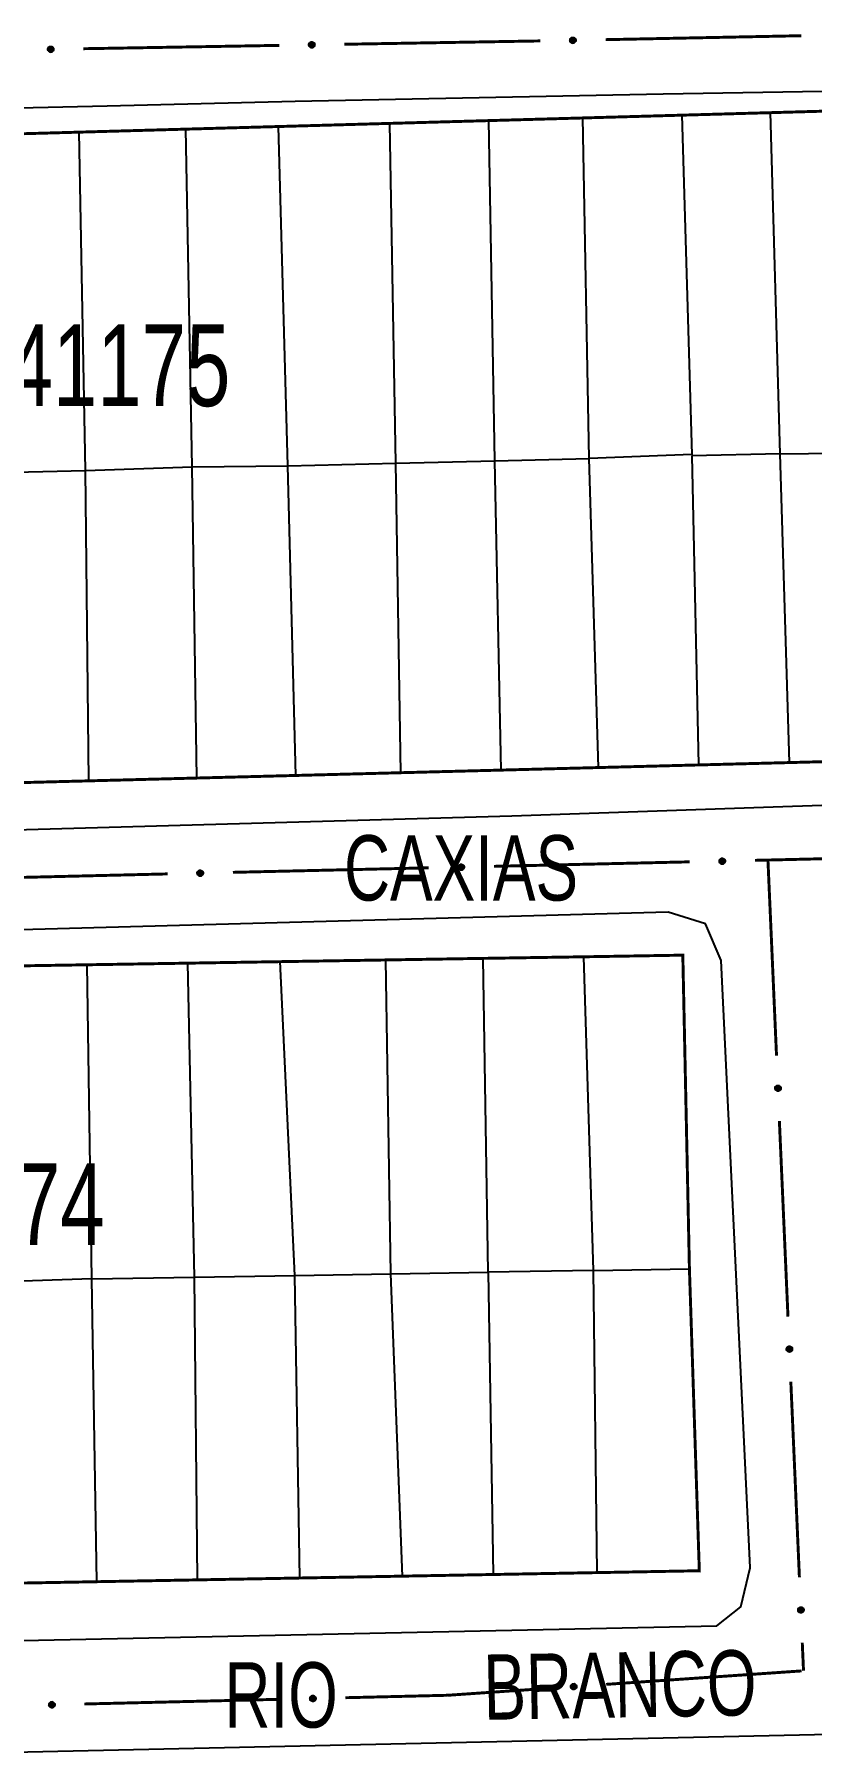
# Model space of a CAD drawing. Extents: x 203604 to 204690, y 4848469 to 4850418.
# Drawn here: x 203928 to 203975.6, y 4849905.2 to 4850010.2 of the extents above; entities that cross this region are included whole.
import ezdxf

# ---------------------------------------------------------------- set-up
doc = ezdxf.new("R2010")
doc.units = 0
doc.header["$LTSCALE"] = 1.5
doc.header["$MEASUREMENT"] = 0
for name, color, linetype in [('CD_MALHA_LOTES', 7, 'CONTINUOUS'), ('CD_TXT_QUADRA', 2, 'CONTINUOUS'), ('RU-QUADRA', 210, 'CONTINUOUS'), ('SV-EIXO-RUA-PAV', 20, 'CONTINUOUS'), ('SV-RUA-PAVIM', 7, 'CONTINUOUS'), ('SV-TXT-RUA-PAV', 7, 'CONTINUOUS')]:
    doc.layers.add(name, color=color, linetype=linetype)
doc.styles.add('ARIAL', font='ARIAL.SHX')

msp = doc.modelspace()

# ---------------------------------------------------------------- linework, layer by layer
at = {"layer": 'CD_MALHA_LOTES', "linetype": 'Continuous', "flags": 128}
for points in [[(203961.613129, 4850005.023565), (203967.669415, 4850005.194228)], [(203967.669415, 4850005.194228), (203973.113545, 4850005.347641)], [(203967.669415, 4850005.194228), (203968.291776, 4849984.402137)], [(203973.113545, 4850005.347641), (203978.413129, 4850005.49698)], [(203973.691167, 4849984.441941), (203973.113545, 4850005.347641)], [(203925.876907, 4850004.016538), (203930.750846, 4850004.153883)], [(203930.750846, 4850004.153883), (203937.282736, 4850004.337948)], [(203931.139807, 4849983.416132), (203930.750846, 4850004.153883)], [(203937.282736, 4850004.337948), (203942.963336, 4850004.498024)], [(203937.668706, 4849983.644841), (203937.282736, 4850004.337948)], [(203942.963336, 4850004.498024), (203949.77899, 4850004.690085)], [(203943.535729, 4849983.714967), (203942.963336, 4850004.498024)], [(203949.77899, 4850004.690085), (203955.840607, 4850004.860899)], [(203950.158285, 4849983.874621), (203949.77899, 4850004.690085)], [(203955.840607, 4850004.860899), (203961.613129, 4850005.023565)], [(203956.217755, 4849984.0207), (203955.840607, 4850004.860899)], [(203961.993401, 4849984.159936), (203961.613129, 4850005.023565)], [(203956.217755, 4849984.0207), (203961.993401, 4849984.159936)], [(203968.291776, 4849984.402137), (203961.993401, 4849984.159936)], [(203962.57371, 4849965.217849), (203961.993401, 4849984.159936)], [(203973.691167, 4849984.441941), (203968.293953, 4849984.311827)], [(203968.293953, 4849984.311827), (203968.685188, 4849965.377381)], [(203973.691167, 4849984.441941), (203978.894024, 4849984.4968)], [(203974.266498, 4849965.523074), (203973.691167, 4849984.441941)], [(203925.889066, 4849983.289549), (203931.139807, 4849983.416132)], [(203931.139807, 4849983.416132), (203937.668706, 4849983.644841)], [(203931.338929, 4849964.402507), (203931.139807, 4849983.416132)], [(203937.668706, 4849983.644841), (203943.535729, 4849983.714967)], [(203943.535729, 4849983.714967), (203950.158285, 4849983.874621)], [(203944.017593, 4849964.733467), (203943.535729, 4849983.714967)], [(203950.158285, 4849983.874621), (203956.217755, 4849984.0207)], [(203950.457697, 4849964.901577), (203950.158285, 4849983.874621)], [(203956.609067, 4849965.06215), (203956.217755, 4849984.0207)], [(203968.685188, 4849965.377381), (203962.57371, 4849965.217849)], [(203974.266498, 4849965.523074), (203968.685188, 4849965.377381)], [(203979.280217, 4849965.65395), (203974.266498, 4849965.523074)], [(203931.338929, 4849964.402507), (203926.268033, 4849964.270139)], [(203937.963291, 4849964.575427), (203931.338929, 4849964.402507)], [(203944.017593, 4849964.733467), (203937.963291, 4849964.575427)], [(203950.457697, 4849964.901577), (203944.017593, 4849964.733467)], [(203956.609067, 4849965.06215), (203950.457697, 4849964.901577)], [(203962.57371, 4849965.217849), (203956.609067, 4849965.06215)], [(203931.226498, 4849953.131808), (203925.664017, 4849953.041819)], [(203931.226498, 4849953.131808), (203937.395616, 4849953.231612)], [(203931.528672, 4849933.891482), (203931.226498, 4849953.131808)], [(203937.395616, 4849953.231612), (203943.059203, 4849953.323237)], [(203937.80223, 4849933.996994), (203937.395616, 4849953.231612)], [(203943.059203, 4849953.323237), (203949.531641, 4849953.427948)], [(203943.969582, 4849934.100719), (203943.059203, 4849953.323237)], [(203949.531641, 4849953.427948), (203955.498547, 4849953.524481)], [(203949.835323, 4849934.199372), (203949.531641, 4849953.427948)], [(203955.498547, 4849953.524481), (203961.666078, 4849953.621293)], [(203955.800379, 4849934.30494), (203955.498547, 4849953.524481)], [(203961.666078, 4849953.621293), (203967.734042, 4849953.722426)], [(203962.271132, 4849934.408524), (203961.666078, 4849953.621293)], [(203967.734042, 4849953.722426), (203968.138573, 4849934.507206)], [(203931.528672, 4849933.891482), (203926.067354, 4849933.698144)], [(203931.528672, 4849933.891482), (203937.80223, 4849933.996994)], [(203931.834928, 4849915.328816), (203931.528672, 4849933.891482)], [(203937.80223, 4849933.996994), (203943.969582, 4849934.100719)], [(203938.003824, 4849915.440977), (203937.80223, 4849933.996994)], [(203943.969582, 4849934.100719), (203949.835323, 4849934.199372)], [(203944.275658, 4849915.555011), (203943.969582, 4849934.100719)], [(203949.835323, 4849934.199372), (203955.800379, 4849934.30494)], [(203950.547492, 4849915.669044), (203949.835323, 4849934.199372)], [(203962.271132, 4849934.408524), (203955.800379, 4849934.30494)], [(203955.800379, 4849934.30494), (203956.107955, 4849915.770143)], [(203962.271132, 4849934.408524), (203968.138573, 4849934.507206)], [(203962.47905, 4849915.885981), (203962.271132, 4849934.408524)], [(203968.138573, 4849934.507206), (203968.745369, 4849915.999914)], [(203968.745369, 4849915.999914), (203962.47905, 4849915.885981)], [(203926.06859, 4849915.223973), (203931.834928, 4849915.328816)], [(203938.003824, 4849915.440977), (203931.834928, 4849915.328816)], [(203944.275658, 4849915.555011), (203938.003824, 4849915.440977)], [(203950.547492, 4849915.669044), (203944.275658, 4849915.555011)], [(203956.107955, 4849915.770143), (203950.547492, 4849915.669044)], [(203956.107955, 4849915.770143), (203962.47905, 4849915.885981)]]:
    msp.add_lwpolyline(points, dxfattribs=at)
at = {"layer": 'CD_MALHA_LOTES', "linetype": 'Continuous'}
msp.add_lwpolyline([(203937.963291, 4849964.575427), (203937.668706, 4849983.644841)], dxfattribs=at)
at = {"layer": 'RU-QUADRA', "linetype": 'Continuous', "const_width": 0.18, "flags": 128}
for points in [[(203978.413129, 4850005.49698), (203973.113545, 4850005.347641), (203967.669415, 4850005.194228), (203961.613129, 4850005.023565), (203955.840607, 4850004.860899), (203949.77899, 4850004.690085), (203942.963336, 4850004.498024), (203937.282736, 4850004.337948), (203930.750846, 4850004.153883), (203925.876907, 4850004.016538)], [(203926.268033, 4849964.270139), (203931.338929, 4849964.402507), (203937.963291, 4849964.575427), (203944.017593, 4849964.733467), (203950.457697, 4849964.901577), (203956.609067, 4849965.06215), (203962.57371, 4849965.217849), (203968.685188, 4849965.377381), (203974.266498, 4849965.523074), (203979.280217, 4849965.65395)], [(203926.06859, 4849915.223973), (203931.834928, 4849915.328816), (203938.003824, 4849915.440977), (203944.275658, 4849915.555011), (203950.547492, 4849915.669044), (203956.107955, 4849915.770143), (203962.47905, 4849915.885981), (203968.745369, 4849915.999914), (203968.138573, 4849934.507206), (203967.734042, 4849953.722426), (203961.666078, 4849953.621293), (203955.498547, 4849953.524481), (203949.531641, 4849953.427948), (203943.059203, 4849953.323237), (203937.395616, 4849953.231612), (203931.226498, 4849953.131808), (203925.664017, 4849953.041819)]]:
    msp.add_lwpolyline(points, dxfattribs=at)
at = {"layer": 'SV-EIXO-RUA-PAV'}
for points in [[(203928.857366, 4850009.339506), (203928.890852, 4850009.375152), (203928.926922, 4850009.398941), (203928.962716, 4850009.410124), (203928.996923, 4850009.411757), (203929.032107, 4850009.409487), (203929.067075, 4850009.399373), (203929.103398, 4850009.37955), (203929.139392, 4850009.346209), (203929.161333, 4850009.307658), (203929.174174, 4850009.273152), (203929.177932, 4850009.237581), (203929.175154, 4850009.203438), (203929.163446, 4850009.167463), (203929.142998, 4850009.130849), (203929.108596, 4850009.095467), (203929.073075, 4850009.072387), (203929.038169, 4850009.06248), (203929.002384, 4850009.058929), (203928.966492, 4850009.061677), (203928.932224, 4850009.071804), (203928.895397, 4850009.092459), (203928.860924, 4850009.126875), (203928.837501, 4850009.162041), (203928.827106, 4850009.196799), (203928.824403, 4850009.232108), (203928.826251, 4850009.267424), (203928.834955, 4850009.302998), (203928.857366, 4850009.339506)], [(203944.855037, 4850009.612506), (203944.888523, 4850009.648153), (203944.924593, 4850009.671942), (203944.960387, 4850009.683124), (203944.994594, 4850009.684758), (203945.029778, 4850009.682488), (203945.064746, 4850009.672373), (203945.101069, 4850009.65255), (203945.137063, 4850009.61921), (203945.159004, 4850009.580658), (203945.171845, 4850009.546152), (203945.175602, 4850009.510581), (203945.172825, 4850009.476439), (203945.161117, 4850009.440464), (203945.140668, 4850009.40385), (203945.106267, 4850009.368468), (203945.070746, 4850009.345388), (203945.03584, 4850009.335481), (203945.000055, 4850009.33193), (203944.964163, 4850009.334678), (203944.929895, 4850009.344805), (203944.893067, 4850009.365459), (203944.858595, 4850009.399876), (203944.835172, 4850009.435042), (203944.824777, 4850009.469799), (203944.822074, 4850009.505108), (203944.823922, 4850009.540425), (203944.832626, 4850009.575999), (203944.855037, 4850009.612506)], [(203960.85232, 4850009.888255), (203960.885698, 4850009.924004), (203960.921695, 4850009.947903), (203960.957455, 4850009.959194), (203960.991657, 4850009.960932), (203961.026847, 4850009.95877), (203961.061846, 4850009.948762), (203961.09823, 4850009.92905), (203961.134325, 4850009.895819), (203961.156384, 4850009.857335), (203961.16933, 4850009.822868), (203961.173196, 4850009.787309), (203961.170522, 4850009.753158), (203961.158924, 4850009.717147), (203961.138587, 4850009.680471), (203961.104294, 4850009.644984), (203961.068844, 4850009.621796), (203961.033968, 4850009.611783), (203960.998194, 4850009.608123), (203960.962294, 4850009.610761), (203960.927995, 4850009.620783), (203960.891105, 4850009.641325), (203960.856528, 4850009.675637), (203960.832997, 4850009.710731), (203960.822496, 4850009.745456), (203960.819686, 4850009.780757), (203960.821426, 4850009.816079), (203960.830021, 4850009.851679), (203960.85232, 4850009.888255)], [(203954.011253, 4849959.224738), (203954.044528, 4849959.260582), (203954.080456, 4849959.284584), (203954.116183, 4849959.295978), (203954.15038, 4849959.297815), (203954.185577, 4849959.295753), (203954.220604, 4849959.285846), (203954.257044, 4849959.266238), (203954.293235, 4849959.233111), (203954.315404, 4849959.19469), (203954.328448, 4849959.160261), (203954.332416, 4849959.124713), (203954.329841, 4849959.090555), (203954.318346, 4849959.054511), (203954.298115, 4849959.017776), (203954.263924, 4849958.982191), (203954.22854, 4849958.958902), (203954.193693, 4849958.948788), (203954.15793, 4849958.945025), (203954.122022, 4849958.947561), (203954.087695, 4849958.957484), (203954.050746, 4849958.97792), (203954.01607, 4849959.012133), (203953.992439, 4849959.047159), (203953.981839, 4849959.081854), (203953.978927, 4849959.117147), (203953.980566, 4849959.152474), (203953.989059, 4849959.188098), (203954.011253, 4849959.224738)], [(203970.007027, 4849959.592459), (203970.040302, 4849959.628303), (203970.07623, 4849959.652305), (203970.111957, 4849959.663699), (203970.146154, 4849959.665536), (203970.181351, 4849959.663474), (203970.216378, 4849959.653567), (203970.252818, 4849959.633959), (203970.289009, 4849959.600832), (203970.311178, 4849959.562411), (203970.324222, 4849959.527982), (203970.32819, 4849959.492434), (203970.325615, 4849959.458276), (203970.31412, 4849959.422232), (203970.293889, 4849959.385497), (203970.259698, 4849959.349912), (203970.224314, 4849959.326623), (203970.189467, 4849959.316509), (203970.153704, 4849959.312746), (203970.117796, 4849959.315282), (203970.083469, 4849959.325205), (203970.04652, 4849959.345641), (203970.011844, 4849959.379854), (203969.988213, 4849959.41488), (203969.977613, 4849959.449575), (203969.974701, 4849959.484868), (203969.976339, 4849959.520195), (203969.984833, 4849959.555819), (203970.007027, 4849959.592459)], [(203938.01541, 4849958.855071), (203938.048648, 4849958.890949), (203938.084551, 4849958.914989), (203938.120266, 4849958.92642), (203938.154461, 4849958.928292), (203938.18966, 4849958.926267), (203938.224697, 4849958.916396), (203938.261158, 4849958.896826), (203938.297383, 4849958.863737), (203938.319592, 4849958.825339), (203938.332673, 4849958.790924), (203938.336678, 4849958.75538), (203938.334138, 4849958.721219), (203938.32268, 4849958.685163), (203938.302488, 4849958.648407), (203938.268333, 4849958.612787), (203938.232974, 4849958.589461), (203938.198137, 4849958.579311), (203938.162378, 4849958.575511), (203938.126468, 4849958.578009), (203938.092131, 4849958.587897), (203938.05516, 4849958.608294), (203938.020449, 4849958.64247), (203937.996781, 4849958.677472), (203937.986145, 4849958.712156), (203937.983196, 4849958.747446), (203937.984798, 4849958.782774), (203937.993254, 4849958.818408), (203938.01541, 4849958.855071)], [(203973.667417, 4849945.711827), (203973.703948, 4849945.679308), (203973.728694, 4849945.643888), (203973.740831, 4849945.608406), (203973.743381, 4849945.574255), (203973.742054, 4849945.539023), (203973.73288, 4849945.503797), (203973.714037, 4849945.466956), (203973.681672, 4849945.430081), (203973.643722, 4849945.407116), (203973.609573, 4849945.393355), (203973.574115, 4849945.388647), (203973.539911, 4849945.390509), (203973.503635, 4849945.401249), (203973.466486, 4849945.420709), (203973.430195, 4849945.45415), (203973.406173, 4849945.489041), (203973.395334, 4849945.523669), (203973.390826, 4849945.559345), (203973.392611, 4849945.595298), (203973.401817, 4849945.629825), (203973.421477, 4849945.667193), (203973.454958, 4849945.702575), (203973.489484, 4849945.726932), (203973.523951, 4849945.738253), (203973.559175, 4849945.741901), (203973.594528, 4849945.741), (203973.630322, 4849945.733252), (203973.667417, 4849945.711827)], [(203974.368835, 4849929.727209), (203974.405366, 4849929.69469), (203974.430113, 4849929.65927), (203974.44225, 4849929.623788), (203974.444799, 4849929.589637), (203974.443473, 4849929.554405), (203974.434298, 4849929.519179), (203974.415455, 4849929.482338), (203974.383091, 4849929.445464), (203974.345141, 4849929.422498), (203974.310991, 4849929.408737), (203974.275534, 4849929.404029), (203974.241329, 4849929.405891), (203974.205053, 4849929.416631), (203974.167905, 4849929.436091), (203974.131614, 4849929.469532), (203974.107591, 4849929.504423), (203974.096753, 4849929.539051), (203974.092244, 4849929.574727), (203974.09403, 4849929.61068), (203974.103235, 4849929.645207), (203974.122896, 4849929.682575), (203974.156377, 4849929.717957), (203974.190902, 4849929.742314), (203974.225369, 4849929.753635), (203974.260593, 4849929.757283), (203974.295947, 4849929.756382), (203974.331741, 4849929.748634), (203974.368835, 4849929.727209)], [(203975.070254, 4849913.742591), (203975.106785, 4849913.710072), (203975.131531, 4849913.674652), (203975.143668, 4849913.63917), (203975.146218, 4849913.605019), (203975.144891, 4849913.569787), (203975.135717, 4849913.534561), (203975.116874, 4849913.49772), (203975.084509, 4849913.460846), (203975.046559, 4849913.43788), (203975.01241, 4849913.424119), (203974.976952, 4849913.419411), (203974.942747, 4849913.421273), (203974.906472, 4849913.432013), (203974.869323, 4849913.451473), (203974.833032, 4849913.484914), (203974.809009, 4849913.519805), (203974.798171, 4849913.554433), (203974.793663, 4849913.590109), (203974.795448, 4849913.626062), (203974.804653, 4849913.660589), (203974.824314, 4849913.697957), (203974.857795, 4849913.733339), (203974.892321, 4849913.757696), (203974.926787, 4849913.769017), (203974.962011, 4849913.772665), (203974.997365, 4849913.771764), (203975.033159, 4849913.764016), (203975.070254, 4849913.742591)], [(203961.193531, 4849908.800727), (203961.161929, 4849908.7634), (203961.127136, 4849908.737781), (203961.091966, 4849908.724766), (203961.057889, 4849908.721369), (203961.022635, 4849908.72182), (203960.987192, 4849908.730116), (203960.949893, 4849908.748038), (203960.912226, 4849908.779477), (203960.888325, 4849908.816844), (203960.873721, 4849908.850641), (203960.868132, 4849908.885971), (203960.869144, 4849908.920211), (203960.87898, 4849908.956743), (203960.897511, 4849908.994363), (203960.93004, 4849909.031474), (203960.964323, 4849909.056356), (203960.998671, 4849909.068051), (203961.034225, 4849909.073445), (203961.070211, 4849909.072553), (203961.104956, 4849909.064208), (203961.1428, 4849909.045482), (203961.179003, 4849909.01289), (203961.20421, 4849908.97898), (203961.216385, 4849908.944806), (203961.220907, 4849908.909683), (203961.220884, 4849908.874318), (203961.214028, 4849908.838343), (203961.193531, 4849908.800727)], [(203929.214158, 4849907.680341), (203929.18092, 4849907.644462), (203929.145017, 4849907.620423), (203929.109302, 4849907.608991), (203929.075107, 4849907.607119), (203929.039908, 4849907.609144), (203929.004871, 4849907.619015), (203928.96841, 4849907.638585), (203928.932185, 4849907.671674), (203928.909976, 4849907.710072), (203928.896895, 4849907.744487), (203928.89289, 4849907.780031), (203928.89543, 4849907.814192), (203928.906887, 4849907.850248), (203928.92708, 4849907.887004), (203928.961234, 4849907.922624), (203928.996594, 4849907.945951), (203929.03143, 4849907.956101), (203929.067189, 4849907.959901), (203929.103099, 4849907.957403), (203929.137437, 4849907.947515), (203929.174408, 4849907.927117), (203929.209119, 4849907.892941), (203929.232786, 4849907.85794), (203929.243423, 4849907.823255), (203929.246371, 4849907.787966), (203929.24477, 4849907.752637), (203929.236313, 4849907.717004), (203929.214158, 4849907.680341)], [(203945.20954, 4849908.064739), (203945.176302, 4849908.02886), (203945.140399, 4849908.00482), (203945.104684, 4849907.993389), (203945.070489, 4849907.991517), (203945.03529, 4849907.993542), (203945.000253, 4849908.003413), (203944.963792, 4849908.022982), (203944.927566, 4849908.056072), (203944.905358, 4849908.094469), (203944.892277, 4849908.128885), (203944.888272, 4849908.164429), (203944.890812, 4849908.19859), (203944.902269, 4849908.234645), (203944.922462, 4849908.271401), (203944.956616, 4849908.307022), (203944.991976, 4849908.330348), (203945.026812, 4849908.340498), (203945.062571, 4849908.344298), (203945.098481, 4849908.3418), (203945.132819, 4849908.331912), (203945.169789, 4849908.311515), (203945.2045, 4849908.277339), (203945.228168, 4849908.242337), (203945.238805, 4849908.207653), (203945.241753, 4849908.172364), (203945.240152, 4849908.137035), (203945.231695, 4849908.101401), (203945.20954, 4849908.064739)]]:
    msp.add_lwpolyline(points, close=True, dxfattribs=at)
for points in [[(203928.834955, 4850009.302998), (203929.139392, 4850009.346209)], [(203928.847032, 4850009.319468), (203929.117904, 4850009.360938)], [(203928.857366, 4850009.339506), (203929.103398, 4850009.37955)], [(203928.876395, 4850009.358181), (203929.077849, 4850009.388914)], [(203928.890852, 4850009.375152), (203929.067075, 4850009.399373)], [(203928.911355, 4850009.388802), (203929.040757, 4850009.403293)], [(203928.926922, 4850009.398941), (203929.032107, 4850009.409487)], [(203944.822074, 4850009.505108), (203945.171845, 4850009.546152)], [(203944.823922, 4850009.540425), (203945.159004, 4850009.580658)], [(203944.824777, 4850009.469799), (203945.175602, 4850009.510581)], [(203944.826031, 4850009.487067), (203945.17201, 4850009.525724)], [(203944.826766, 4850009.523927), (203945.16042, 4850009.565103)], [(203944.832626, 4850009.575999), (203945.137063, 4850009.61921)], [(203944.833006, 4850009.558151), (203945.143443, 4850009.600296)], [(203944.833458, 4850009.451711), (203945.171205, 4850009.492957)], [(203944.835172, 4850009.435042), (203945.172825, 4850009.476439)], [(203944.844703, 4850009.592469), (203945.115575, 4850009.633939)], [(203944.84907, 4850009.416494), (203945.16226, 4850009.457322)], [(203944.855037, 4850009.612506), (203945.101069, 4850009.65255)], [(203944.858595, 4850009.399876), (203945.161117, 4850009.440464)], [(203944.874066, 4850009.631182), (203945.07552, 4850009.661914)], [(203944.879644, 4850009.384263), (203945.147857, 4850009.421593)], [(203944.888523, 4850009.648153), (203945.064746, 4850009.672373)], [(203944.893067, 4850009.365459), (203945.140668, 4850009.40385)], [(203944.909026, 4850009.661803), (203945.038427, 4850009.676293)], [(203944.916947, 4850009.357605), (203945.115719, 4850009.385562)], [(203944.924593, 4850009.671942), (203945.029778, 4850009.682488)], [(203944.929895, 4850009.344805), (203945.106267, 4850009.368468)], [(203944.951358, 4850009.340451), (203945.0821, 4850009.356329)], [(203944.964163, 4850009.334678), (203945.070746, 4850009.345388)], [(203960.819686, 4850009.780757), (203961.16933, 4850009.822868)], [(203960.821426, 4850009.816079), (203961.156384, 4850009.857335)], [(203960.822496, 4850009.745456), (203961.173196, 4850009.787309)], [(203960.823697, 4850009.762728), (203961.169557, 4850009.802441)], [(203960.82432, 4850009.79959), (203961.157847, 4850009.841784)], [(203960.830021, 4850009.851679), (203961.134325, 4850009.895819)], [(203960.830456, 4850009.833833), (203961.140763, 4850009.876925)], [(203960.831232, 4850009.727394), (203961.168852, 4850009.769671)], [(203960.832997, 4850009.710731), (203961.170522, 4850009.753158)], [(203960.842048, 4850009.868186), (203961.112792, 4850009.910482)], [(203960.846952, 4850009.692226), (203961.160015, 4850009.734009)], [(203960.85232, 4850009.888255), (203961.09823, 4850009.92905)], [(203960.856528, 4850009.675637), (203961.158924, 4850009.717147)], [(203960.871293, 4850009.906989), (203961.072652, 4850009.938336)], [(203960.877624, 4850009.660088), (203961.145722, 4850009.698236)], [(203960.885698, 4850009.924004), (203961.061846, 4850009.948762)], [(203960.891105, 4850009.641325), (203961.138587, 4850009.680471)], [(203960.906159, 4850009.937716), (203961.035516, 4850009.952601)], [(203960.915008, 4850009.633544), (203961.113694, 4850009.662107)], [(203960.921695, 4850009.947903), (203961.026847, 4850009.95877)], [(203960.927995, 4850009.620783), (203961.104294, 4850009.644984)], [(203960.949471, 4850009.616495), (203961.080164, 4850009.632772)], [(203960.962294, 4850009.610761), (203961.068844, 4850009.621796)], [(203928.824403, 4850009.232108), (203929.174174, 4850009.273152)], [(203928.826251, 4850009.267424), (203929.161333, 4850009.307658)], [(203928.827106, 4850009.196799), (203929.177932, 4850009.237581)], [(203928.82836, 4850009.214066), (203929.174339, 4850009.252723)], [(203928.829096, 4850009.250926), (203929.16275, 4850009.292103)], [(203928.835335, 4850009.285151), (203929.145772, 4850009.327296)], [(203928.835787, 4850009.17871), (203929.173534, 4850009.219956)], [(203928.837501, 4850009.162041), (203929.175154, 4850009.203438)], [(203928.8514, 4850009.143494), (203929.164589, 4850009.184321)], [(203928.860924, 4850009.126875), (203929.163446, 4850009.167463)], [(203928.881974, 4850009.111262), (203929.150187, 4850009.148593)], [(203928.895397, 4850009.092459), (203929.142998, 4850009.130849)], [(203928.919276, 4850009.084604), (203929.118048, 4850009.112561)], [(203928.932224, 4850009.071804), (203929.108596, 4850009.095467)], [(203928.953687, 4850009.06745), (203929.084429, 4850009.083328)], [(203928.966492, 4850009.061677), (203929.073075, 4850009.072387)], [(203953.978927, 4849959.117147), (203954.328448, 4849959.160261)], [(203953.980566, 4849959.152474), (203954.315404, 4849959.19469)], [(203953.981839, 4849959.081854), (203954.332416, 4849959.124713)], [(203953.98299, 4849959.099129), (203954.328735, 4849959.139834)], [(203953.983508, 4849959.135992), (203954.316912, 4849959.179144)], [(203953.989059, 4849959.188098), (203954.293235, 4849959.233111)], [(203953.989544, 4849959.170253), (203954.299727, 4849959.214236)], [(203953.990626, 4849959.063817), (203954.328123, 4849959.107063)], [(203953.992439, 4849959.047159), (203954.329841, 4849959.090555)], [(203954.001038, 4849959.20464), (203954.271659, 4849959.247713)], [(203954.006447, 4849959.028694), (203954.319389, 4849959.071375)], [(203954.011253, 4849959.224738), (203954.257044, 4849959.266238)], [(203954.01607, 4849959.012133), (203954.318346, 4849959.054511)], [(203954.030171, 4849959.243526), (203954.23144, 4849959.275451)], [(203954.037212, 4849958.996644), (203954.305199, 4849959.035562)], [(203954.044528, 4849959.260582), (203954.220604, 4849959.285846)], [(203954.050746, 4849958.97792), (203954.298115, 4849959.017776)], [(203954.06495, 4849959.274353), (203954.194263, 4849959.28961)], [(203954.074671, 4849958.970208), (203954.273274, 4849958.999341)], [(203954.080456, 4849959.284584), (203954.185577, 4849959.295753)], [(203954.087695, 4849958.957484), (203954.263924, 4849958.982191)], [(203969.974701, 4849959.484868), (203970.324222, 4849959.527982)], [(203969.976339, 4849959.520195), (203970.311178, 4849959.562411)], [(203969.977613, 4849959.449575), (203970.32819, 4849959.492434)], [(203969.978764, 4849959.46685), (203970.324508, 4849959.507555)], [(203969.979281, 4849959.503714), (203970.312686, 4849959.546865)], [(203969.984833, 4849959.555819), (203970.289009, 4849959.600832)], [(203969.985318, 4849959.537974), (203970.2955, 4849959.581957)], [(203969.9864, 4849959.431538), (203970.323897, 4849959.474784)], [(203969.988213, 4849959.41488), (203970.325615, 4849959.458276)], [(203969.996812, 4849959.572361), (203970.267433, 4849959.615434)], [(203970.002221, 4849959.396415), (203970.315163, 4849959.439096)], [(203970.007027, 4849959.592459), (203970.252818, 4849959.633959)], [(203970.011844, 4849959.379854), (203970.31412, 4849959.422232)], [(203970.025945, 4849959.611247), (203970.227214, 4849959.643172)], [(203970.032985, 4849959.364365), (203970.300973, 4849959.403283)], [(203970.040302, 4849959.628303), (203970.216378, 4849959.653567)], [(203970.04652, 4849959.345641), (203970.293889, 4849959.385497)], [(203970.060723, 4849959.642074), (203970.190037, 4849959.657331)], [(203970.070445, 4849959.337929), (203970.269048, 4849959.367062)], [(203970.07623, 4849959.652305), (203970.181351, 4849959.663474)], [(203970.083469, 4849959.325205), (203970.259698, 4849959.349912)], [(203970.104957, 4849959.320979), (203970.235603, 4849959.337631)], [(203970.117796, 4849959.315282), (203970.224314, 4849959.326623)], [(203937.983196, 4849958.747446), (203938.332673, 4849958.790924)], [(203937.984798, 4849958.782774), (203938.319592, 4849958.825339)], [(203937.986145, 4849958.712156), (203938.336678, 4849958.75538)], [(203937.987278, 4849958.729432), (203938.33298, 4849958.770497)], [(203937.987757, 4849958.766296), (203938.321116, 4849958.809795)], [(203937.993254, 4849958.818408), (203938.297383, 4849958.863737)], [(203937.993758, 4849958.800563), (203938.303895, 4849958.844869)], [(203937.994951, 4849958.694129), (203938.332403, 4849958.737725)], [(203937.996781, 4849958.677472), (203938.334138, 4849958.721219)], [(203938.005216, 4849958.834962), (203938.275793, 4849958.878316)], [(203938.010809, 4849958.659022), (203938.323706, 4849958.702029)], [(203938.01541, 4849958.855071), (203938.261158, 4849958.896826)], [(203938.020449, 4849958.64247), (203938.32268, 4849958.685163)], [(203938.034309, 4849958.873878), (203938.235544, 4849958.906012)], [(203938.041606, 4849958.627004), (203938.309553, 4849958.666201)], [(203938.048648, 4849958.890949), (203938.224697, 4849958.916396)], [(203938.05516, 4849958.608294), (203938.302488, 4849958.648407)], [(203938.069055, 4849958.904742), (203938.198352, 4849958.920133)], [(203938.079093, 4849958.600606), (203938.277666, 4849958.629947)], [(203938.084551, 4849958.914989), (203938.18966, 4849958.926267)], [(203938.092131, 4849958.587897), (203938.268333, 4849958.612787)], [(203938.113623, 4849958.583692), (203938.244251, 4849958.60048)], [(203938.126468, 4849958.578009), (203938.232974, 4849958.589461)], [(203954.109183, 4849958.953257), (203954.239829, 4849958.96991)], [(203954.122022, 4849958.947561), (203954.22854, 4849958.958902)], [(203973.392611, 4849945.595298), (203973.406173, 4849945.489041)], [(203973.398039, 4849945.608254), (203973.417414, 4849945.477984)], [(203973.401817, 4849945.629825), (203973.430195, 4849945.45415)], [(203973.414265, 4849945.643112), (203973.447537, 4849945.44516)], [(203973.421477, 4849945.667193), (203973.466486, 4849945.420709)], [(203973.439915, 4849945.681115), (203973.484416, 4849945.413998)], [(203973.454958, 4849945.702575), (203973.503635, 4849945.401249)], [(203973.471316, 4849945.712541), (203973.520517, 4849945.400558)], [(203973.489484, 4849945.726932), (203973.539911, 4849945.390509)], [(203973.506101, 4849945.729092), (203973.55638, 4849945.392571)], [(203973.523951, 4849945.738253), (203973.574115, 4849945.388647)], [(203973.541245, 4849945.737463), (203973.589156, 4849945.392643)], [(203973.559175, 4849945.741901), (203973.609573, 4849945.393355)], [(203973.578112, 4849945.737715), (203973.628211, 4849945.405284)], [(203973.594528, 4849945.741), (203973.643722, 4849945.407116)], [(203973.612491, 4849945.732394), (203973.662937, 4849945.423197)], [(203973.630322, 4849945.733252), (203973.681672, 4849945.430081)], [(203973.64711, 4849945.721621), (203973.695821, 4849945.451957)], [(203973.667417, 4849945.711827), (203973.714037, 4849945.466956)], [(203973.686596, 4849945.693305), (203973.722713, 4849945.492746)], [(203973.703948, 4849945.679308), (203973.73288, 4849945.503797)], [(203973.718142, 4849945.659178), (203973.736093, 4849945.530211)], [(203973.728694, 4849945.643888), (203973.742054, 4849945.539023)], [(203974.09403, 4849929.61068), (203974.107591, 4849929.504423)], [(203974.099458, 4849929.623636), (203974.118832, 4849929.493366)], [(203974.103235, 4849929.645207), (203974.131614, 4849929.469532)], [(203974.115684, 4849929.658494), (203974.148955, 4849929.460542)], [(203974.122896, 4849929.682575), (203974.167905, 4849929.436091)], [(203974.141333, 4849929.696497), (203974.185834, 4849929.42938)], [(203974.156377, 4849929.717957), (203974.205053, 4849929.416631)], [(203974.172734, 4849929.727923), (203974.221936, 4849929.41594)], [(203974.190902, 4849929.742314), (203974.241329, 4849929.405891)], [(203974.207519, 4849929.744474), (203974.257798, 4849929.407953)], [(203974.225369, 4849929.753635), (203974.275534, 4849929.404029)], [(203974.242664, 4849929.752845), (203974.290575, 4849929.408025)], [(203974.260593, 4849929.757283), (203974.310991, 4849929.408737)], [(203974.27953, 4849929.753097), (203974.329629, 4849929.420666)], [(203974.295947, 4849929.756382), (203974.345141, 4849929.422498)], [(203974.31391, 4849929.747776), (203974.364355, 4849929.438579)], [(203974.331741, 4849929.748634), (203974.383091, 4849929.445464)], [(203974.348528, 4849929.737003), (203974.397239, 4849929.467339)], [(203974.368835, 4849929.727209), (203974.415455, 4849929.482338)], [(203974.388014, 4849929.708687), (203974.424132, 4849929.508128)], [(203974.405366, 4849929.69469), (203974.434298, 4849929.519179)], [(203974.41956, 4849929.67456), (203974.437512, 4849929.545593)], [(203974.430113, 4849929.65927), (203974.443473, 4849929.554405)], [(203974.795448, 4849913.626062), (203974.809009, 4849913.519805)], [(203974.800876, 4849913.639018), (203974.820251, 4849913.508748)], [(203974.804653, 4849913.660589), (203974.833032, 4849913.484914)], [(203974.817102, 4849913.673876), (203974.850374, 4849913.475924)], [(203974.824314, 4849913.697957), (203974.869323, 4849913.451473)], [(203974.842751, 4849913.711879), (203974.887253, 4849913.444762)], [(203974.857795, 4849913.733339), (203974.906472, 4849913.432013)], [(203974.874152, 4849913.743305), (203974.923354, 4849913.431322)], [(203974.892321, 4849913.757696), (203974.942747, 4849913.421273)], [(203974.908938, 4849913.759856), (203974.959216, 4849913.423335)], [(203974.926787, 4849913.769017), (203974.976952, 4849913.419411)], [(203974.944082, 4849913.768227), (203974.991993, 4849913.423407)], [(203974.962011, 4849913.772665), (203975.01241, 4849913.424119)], [(203974.980949, 4849913.768479), (203975.031048, 4849913.436048)], [(203974.997365, 4849913.771764), (203975.046559, 4849913.43788)], [(203975.015328, 4849913.763158), (203975.065773, 4849913.453961)], [(203975.033159, 4849913.764016), (203975.084509, 4849913.460846)], [(203975.049947, 4849913.752385), (203975.098657, 4849913.482721)], [(203975.070254, 4849913.742591), (203975.116874, 4849913.49772)], [(203975.089433, 4849913.724069), (203975.12555, 4849913.52351)], [(203975.106785, 4849913.710072), (203975.135717, 4849913.534561)], [(203975.120979, 4849913.689942), (203975.13893, 4849913.560975)], [(203975.131531, 4849913.674652), (203975.144891, 4849913.569787)], [(203961.216385, 4849908.944806), (203960.868132, 4849908.885971)], [(203961.20421, 4849908.97898), (203960.869144, 4849908.920211)], [(203961.206782, 4849908.962422), (203960.871614, 4849908.903799)], [(203961.216024, 4849908.927497), (203960.872501, 4849908.871034)], [(203961.220907, 4849908.909683), (203960.873721, 4849908.850641)], [(203961.189373, 4849908.996786), (203960.878708, 4849908.939848)], [(203961.179003, 4849909.01289), (203960.87898, 4849908.956743)], [(203961.217192, 4849908.890648), (203960.886108, 4849908.832305)], [(203961.220884, 4849908.874318), (203960.888325, 4849908.816844)], [(203961.157176, 4849909.027396), (203960.891247, 4849908.976272)], [(203961.1428, 4849909.045482), (203960.897511, 4849908.994363)], [(203961.212727, 4849908.856147), (203960.904879, 4849908.798035)], [(203961.214028, 4849908.838343), (203960.912226, 4849908.779477)], [(203961.118547, 4849909.052093), (203960.921483, 4849909.013914)], [(203961.104956, 4849909.064208), (203960.93004, 4849909.031474)], [(203961.202817, 4849908.821271), (203960.934447, 4849908.765876)], [(203961.193531, 4849908.800727), (203960.949893, 4849908.748038)], [(203961.083297, 4849909.067449), (203960.953549, 4849909.044843)], [(203961.070211, 4849909.072553), (203960.964323, 4849909.056356)], [(203961.175491, 4849908.781094), (203960.975892, 4849908.740005)], [(203961.161929, 4849908.7634), (203960.987192, 4849908.730116)], [(203961.142158, 4849908.74871), (203961.013677, 4849908.72756)], [(203961.127136, 4849908.737781), (203961.022635, 4849908.72182)], [(203929.243423, 4849907.823255), (203928.89289, 4849907.780031)], [(203929.232786, 4849907.85794), (203928.89543, 4849907.814192)], [(203929.24229, 4849907.80598), (203928.896588, 4849907.764914)], [(203929.246371, 4849907.787966), (203928.896895, 4849907.744487)], [(203929.234617, 4849907.841283), (203928.897165, 4849907.797686)], [(203929.218759, 4849907.87639), (203928.905862, 4849907.833383)], [(203929.209119, 4849907.892941), (203928.906887, 4849907.850248)], [(203929.241811, 4849907.769115), (203928.908451, 4849907.725616)], [(203929.24477, 4849907.752637), (203928.909976, 4849907.710072)], [(203929.187961, 4849907.908408), (203928.920015, 4849907.86921)], [(203929.23581, 4849907.734848), (203928.925673, 4849907.690542)], [(203929.174408, 4849907.927117), (203928.92708, 4849907.887004)], [(203929.236313, 4849907.717004), (203928.932185, 4849907.671674)], [(203929.150474, 4849907.934805), (203928.951901, 4849907.905465)], [(203929.224352, 4849907.70045), (203928.953775, 4849907.657095)], [(203929.137437, 4849907.947515), (203928.961234, 4849907.922624)], [(203929.214158, 4849907.680341), (203928.96841, 4849907.638585)], [(203929.115945, 4849907.951719), (203928.985316, 4849907.934931)], [(203929.195259, 4849907.661533), (203928.994024, 4849907.629399)], [(203929.103099, 4849907.957403), (203928.996594, 4849907.945951)], [(203929.18092, 4849907.644462), (203929.004871, 4849907.619015)], [(203929.160513, 4849907.63067), (203929.031216, 4849907.615279)], [(203929.145017, 4849907.620423), (203929.039908, 4849907.609144)], [(203945.238805, 4849908.207653), (203944.888272, 4849908.164429)], [(203945.228168, 4849908.242337), (203944.890812, 4849908.19859)], [(203945.237671, 4849908.190377), (203944.89197, 4849908.149311)], [(203945.241753, 4849908.172364), (203944.892277, 4849908.128885)], [(203945.229998, 4849908.225681), (203944.892547, 4849908.182083)], [(203945.214141, 4849908.260787), (203944.901243, 4849908.21778)], [(203945.2045, 4849908.277339), (203944.902269, 4849908.234645)], [(203945.237192, 4849908.153513), (203944.903833, 4849908.110014)], [(203945.240152, 4849908.137035), (203944.905358, 4849908.094469)], [(203945.183343, 4849908.292805), (203944.915396, 4849908.253608)], [(203945.231191, 4849908.119246), (203944.921055, 4849908.07494)], [(203945.169789, 4849908.311515), (203944.922462, 4849908.271401)], [(203945.231695, 4849908.101401), (203944.927566, 4849908.056072)], [(203945.145856, 4849908.319203), (203944.947283, 4849908.289862)], [(203945.219734, 4849908.084848), (203944.949157, 4849908.041492)], [(203945.132819, 4849908.331912), (203944.956616, 4849908.307022)], [(203945.20954, 4849908.064739), (203944.963792, 4849908.022982)], [(203945.111327, 4849908.336117), (203944.980698, 4849908.319328)], [(203945.190641, 4849908.045931), (203944.989405, 4849908.013796)], [(203945.098481, 4849908.3418), (203944.991976, 4849908.330348)], [(203945.176302, 4849908.02886), (203945.000253, 4849908.003413)], [(203945.155895, 4849908.015068), (203945.026597, 4849907.999676)], [(203945.140399, 4849908.00482), (203945.03529, 4849907.993542)]]:
    msp.add_lwpolyline(points, dxfattribs=at)
at = {"layer": 'SV-EIXO-RUA-PAV', "const_width": 0.18}
for points in [[(203931.002613, 4850009.266018), (203943.000866, 4850009.470768)], [(203947.000283, 4850009.539019), (203958.998536, 4850009.743769)], [(203962.997781, 4850009.821314), (203974.995354, 4850010.062675)], [(203940.161123, 4849958.796233), (203952.157954, 4849959.072024)], [(203956.156897, 4849959.163954), (203968.153727, 4849959.439745)], [(203972.152671, 4849959.531675), (203972.95, 4849959.55)], [(203972.95, 4849959.55), (203984.149317, 4849959.815345)], [(203972.95, 4849959.55), (203973.476064, 4849947.561537)], [(203924.165734, 4849958.412155), (203936.162271, 4849958.700428)], [(203973.651418, 4849943.565382), (203974.177482, 4849931.576919)], [(203974.352837, 4849927.580764), (203974.878901, 4849915.592301)], [(203975.054255, 4849911.596146), (203975.098094, 4849910.597107)], [(203975.009609, 4849909.861716), (203963.037915, 4849909.037975)], [(203975.098094, 4849910.597107), (203975.13, 4849909.87)], [(203959.047351, 4849908.763395), (203954.059145, 4849908.420169)], [(203943.063833, 4849908.123286), (203931.067297, 4849907.834988)], [(203953.33, 4849908.37), (203947.062679, 4849908.219385)], [(203954.059145, 4849908.420169), (203953.33, 4849908.37)]]:
    msp.add_lwpolyline(points, dxfattribs=at)
at = {"layer": 'SV-RUA-PAVIM', "linetype": 'Continuous'}
for points in [[(203864.51, 4849960.68, 5.42), (203867.06, 4849959.58, 5.42), (203908.62, 4849960.89, 6.73), (203957.25, 4849962.25, 7.57), (203992.27, 4849963.47, 7.99), (203993.64, 4849964.39, 8.01), (203994.12, 4849966.14, 8.04), (203992.98, 4850003.37, 8.44), (203990.5, 4850006.48, 8.71), (203988.5, 4850006.85, 8.71), (203966.54, 4850006.48, 8.4), (203943.99, 4850006.03, 8.4), (203932.45, 4850005.75, 8.4), (203892.58, 4850004.84, 8.4), (203870.94, 4850004.29, 6.05), (203857.87, 4850003.89, 6.05)], [(203866.09, 4849949.71, 5.32), (203872.13, 4849911.04, 4.21), (203885.71, 4849910.85, 4.97), (203969.81, 4849912.62, 5.9), (203971.29, 4849913.79, 6.04), (203971.86, 4849916.17, 6.36), (203971.87, 4849916.19, 6.36), (203970.08, 4849953.4, 7.39), (203969.12, 4849955.65, 7.39), (203966.84, 4849956.36, 7.39), (203866.5, 4849953.61, 5.43), (203866.13, 4849953.57, 5.43), (203865.57, 4849953.01, 5.43)], [(203878.17, 4849869.81, 3.7), (203873.46, 4849901.72, 3.96), (203873.98, 4849902.92, 3.96), (203874.88, 4849903.57, 3.96), (203876.58, 4849903.77, 3.96), (203992.49, 4849906.34, 6.39), (203993.98, 4849905.88, 6.39), (203994.91, 4849904.49, 6.16), (203995.92, 4849866.36, 5.73), (203995.68, 4849864.91, 5.72), (203994.89, 4849864.02, 5.72), (203993.09, 4849863.55, 5.49), (203958.32, 4849862.6, 5.49), (203883.09, 4849860.62, 3.75), (203880.85, 4849861.1, 3.71), (203879.33, 4849862.5, 3.71)]]:
    msp.add_polyline3d(points, close=True, dxfattribs=at)

# ---------------------------------------------------------------- texts
at = {"layer": 'CD_TXT_QUADRA', "style": 'ARIAL', "width": 0.7}
for s, p in [('328841175', (203915.538412, 4849987.366954)), ('328841174', (203907.828924, 4849935.970369))]:
    msp.add_text(s, height=5, dxfattribs=at).set_placement(p)
at = {"layer": 'SV-TXT-RUA-PAV', "style": 'ARIAL', "width": 0.7}
for s, p in [('CAXIAS', (203946.97, 4849957.07)), ('RIO', (203939.64, 4849906.39))]:
    msp.add_text(s, height=4, dxfattribs=at).set_placement(p)
msp.add_text('BRANCO', height=4, rotation=1, dxfattribs=at).set_placement((203955.55, 4849906.86))

doc.saveas('drawing.dxf')
